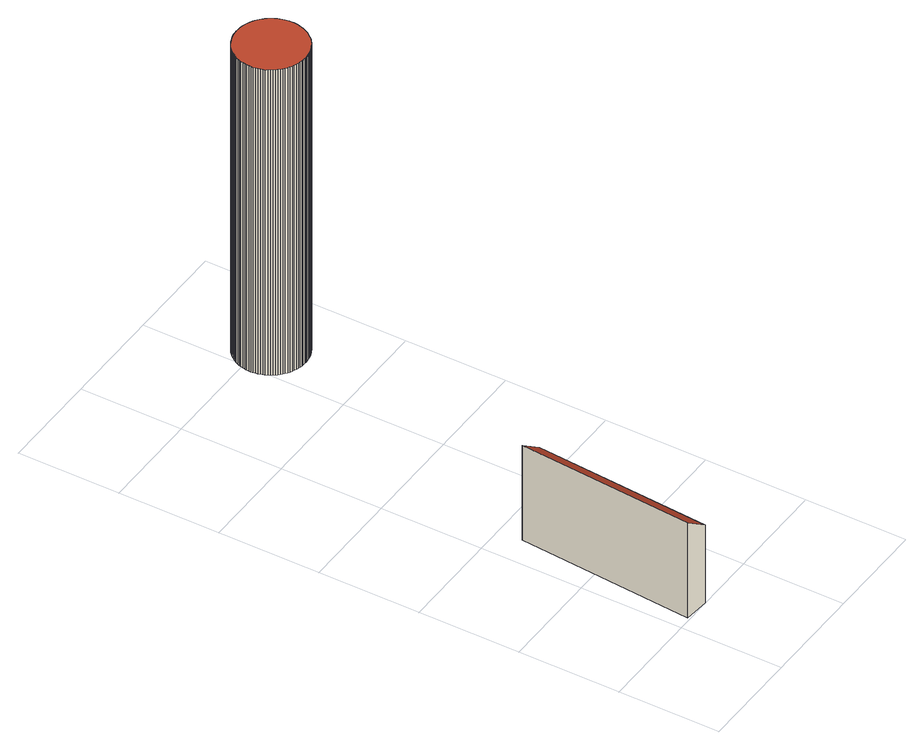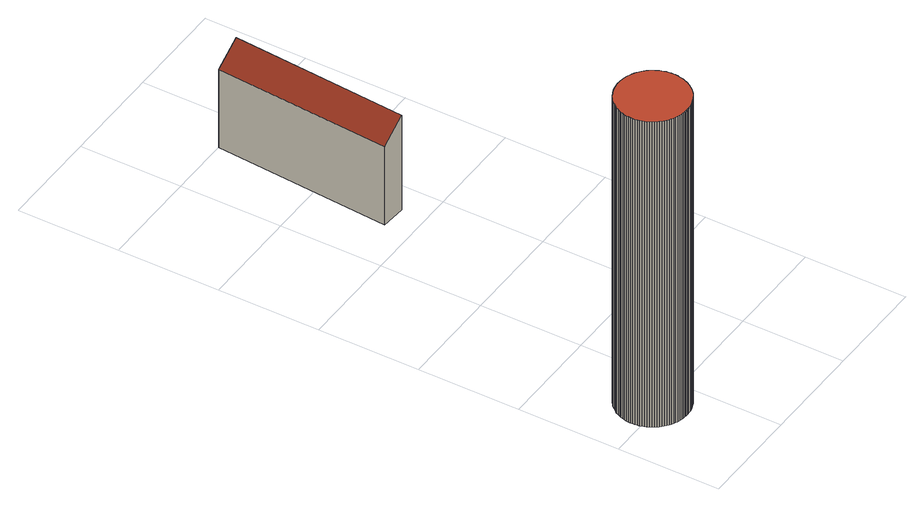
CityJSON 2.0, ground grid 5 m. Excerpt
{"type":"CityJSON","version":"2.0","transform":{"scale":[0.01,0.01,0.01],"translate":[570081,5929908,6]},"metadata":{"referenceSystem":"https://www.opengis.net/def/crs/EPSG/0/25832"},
"CityObjects":{
"building1":{"type":"Building","attributes":{"Grundfläche 2D":"10.784817","Grundhöhe NN":"6.330"},"geometry":[{"type":"Solid","lod":"3","boundaries":[[[[0,1,2,3]],[[1,0,4,5]],[[2,1,5,6]],[[3,2,6,7]],[[0,3,7,4]],[[5,4,7,6]]]],"semantics":{"surfaces":[{"type":"RoofSurface"},{"type":"WallSurface"},{"type":"GroundSurface"}],"values":[[0,1,1,1,1,2]]}}]},
"building2":{"type":"Building","attributes":{"Grundfläche 2D":"9.254481","Grundhöhe NN":"6.321"},"geometry":[{"type":"Solid","lod":"3","boundaries":[[[[8,9,10,11,12,13,14,15,16,17,18,19,20,21,22,23,24,25,26,27,28,29,30,31,32,33,34,35,36,37,38,39,40,41,42,43,44,45,46,47,48,49,50,51,52,53,54,55,56,57,58,59,60,61,62,63,64,65,66,67,68,69,70,71,72,73,74,75,76,77,78,79,80,81,82,83,84,85,86,87,88,89,90,91,92,93,94,95,96,97,98,99,100,101,102,103,104,105,106,107]],[[108,109,18,17]],[[109,110,19,18]],[[110,111,20,19]],[[111,112,21,20]],[[112,113,22,21]],[[114,108,17,16]],[[115,116,10,9]],[[116,117,11,10]],[[117,118,12,11]],[[118,119,13,12]],[[119,120,14,13]],[[120,121,15,14]],[[121,114,16,15]],[[113,122,23,22]],[[122,123,24,23]],[[123,124,25,24]],[[124,125,26,25]],[[125,126,27,26]],[[126,127,28,27]],[[127,128,29,28]],[[128,129,30,29]],[[129,130,31,30]],[[130,131,32,31]],[[131,132,33,32]],[[132,133,34,33]],[[133,134,35,34]],[[134,135,36,35]],[[135,136,37,36]],[[136,137,38,37]],[[137,138,39,38]],[[138,139,40,39]],[[139,140,41,40]],[[140,141,42,41]],[[141,142,43,42]],[[142,143,44,43]],[[143,144,45,44]],[[144,145,46,45]],[[145,146,47,46]],[[146,147,48,47]],[[147,148,49,48]],[[148,149,50,49]],[[149,150,51,50]],[[150,151,52,51]],[[151,152,53,52]],[[152,153,54,53]],[[153,154,55,54]],[[154,155,56,55]],[[155,156,57,56]],[[156,157,58,57]],[[157,158,59,58]],[[158,159,60,59]],[[159,160,61,60]],[[160,161,62,61]],[[161,162,63,62]],[[162,163,64,63]],[[163,164,65,64]],[[164,165,66,65]],[[165,166,67,66]],[[166,167,68,67]],[[167,168,69,68]],[[168,169,70,69]],[[169,170,71,70]],[[170,171,72,71]],[[171,172,73,72]],[[172,173,74,73]],[[173,174,75,74]],[[174,175,76,75]],[[175,176,77,76]],[[176,177,78,77]],[[177,178,79,78]],[[178,179,80,79]],[[179,180,81,80]],[[180,181,82,81]],[[181,182,83,82]],[[182,183,84,83]],[[183,184,85,84]],[[184,185,86,85]],[[185,186,87,86]],[[186,187,88,87]],[[187,188,89,88]],[[188,189,90,89]],[[189,190,91,90]],[[190,191,92,91]],[[191,192,93,92]],[[192,193,94,93]],[[193,194,95,94]],[[194,195,96,95]],[[195,196,97,96]],[[196,197,98,97]],[[197,198,99,98]],[[198,199,100,99]],[[199,200,101,100]],[[200,201,102,101]],[[201,202,103,102]],[[202,203,104,103]],[[203,204,105,104]],[[204,205,106,105]],[[205,206,107,106]],[[206,207,8,107]],[[207,115,9,8]],[[204,203,202,201,200,199,198,197,196,195,194,193,192,191,190,189,188,187,186,185,184,183,182,181,180,179,178,177,176,175,174,173,172,171,170,169,168,167,166,165,164,163,162,161,160,159,158,157,156,155,154,153,152,151,150,149,148,147,146,145,144,143,142,141,140,139,138,137,136,135,134,133,132,131,130,129,128,127,126,125,124,123,122,113,112,111,110,109,108,114,121,120,119,118,117,116,115,207,206,205]]]],"semantics":{"surfaces":[{"type":"RoofSurface"},{"type":"WallSurface"},{"type":"GroundSurface"}],"values":[[0,1,1,1,1,1,1,1,1,1,1,1,1,1,1,1,1,1,1,1,1,1,1,1,1,1,1,1,1,1,1,1,1,1,1,1,1,1,1,1,1,1,1,1,1,1,1,1,1,1,1,1,1,1,1,1,1,1,1,1,1,1,1,1,1,1,1,1,1,1,1,1,1,1,1,1,1,1,1,1,1,1,1,1,1,1,1,1,1,1,1,1,1,1,1,1,1,1,1,1,1,2]]}}]}
},
"vertices":[
[140,881,556],[73,11,556],[196,1,463],[263,872,463],[140,881,33],[73,11,33],[196,1,33],[263,872,33],
[732,2608,1716],[723,2612,1716],[713,2617,1716],[703,2620,1716],[692,2623,1716],[681,2625,1716],[671,2626,1716],[660,2627,1716],[649,2627,1716],[639,2626,1716],[628,2625,1716],[617,2623,1716],[607,2620,1716],[596,2617,1716],[586,2613,1716],[577,2608,1716],[567,2603,1716],[558,2597,1716],[549,2591,1716],[541,2584,1716],[533,2577,1716],[526,2569,1716],[519,2561,1716],[512,2552,1716],[507,2543,1716],[501,2534,1716],[497,2524,1716],[493,2514,1716],[489,2504,1716],[487,2493,1716],[485,2483,1716],[483,2472,1716],[482,2461,1716],[482,2450,1716],[483,2440,1716],[484,2429,1716],[486,2418,1716],[489,2408,1716],[492,2397,1716],[496,2388,1716],[501,2378,1716],[506,2368,1716],[512,2359,1716],[518,2350,1716],[525,2342,1716],[532,2334,1716],[540,2327,1716],[548,2320,1716],[557,2313,1716],[566,2308,1716],[576,2302,1716],[585,2298,1716],[595,2294,1716],[606,2290,1716],[616,2288,1716],[627,2286,1716],[637,2284,1716],[648,2284,1716],[659,2283,1716],[670,2284,1716],[680,2286,1716],[691,2288,1716],[701,2290,1716],[712,2293,1716],[722,2297,1716],[731,2302,1716],[741,2307,1716],[750,2313,1716],[759,2319,1716],[767,2326,1716],[775,2333,1716],[782,2341,1716],[789,2350,1716],[796,2358,1716],[802,2367,1716],[807,2377,1716],[811,2387,1716],[815,2396,1716],[819,2407,1716],[821,2417,1716],[824,2428,1716],[825,2438,1716],[826,2449,1716],[826,2460,1716],[825,2471,1716],[824,2482,1716],[822,2492,1716],[819,2503,1716],[816,2513,1716],[812,2523,1716],[807,2533,1716],[802,2542,1716],[796,2551,1716],[790,2560,1716],[783,2568,1716],[776,2576,1716],[768,2584,1716],[760,2591,1716],[751,2597,1716],[742,2603,1716],[639,2626,32],[628,2625,32],[617,2623,32],[607,2620,32],[596,2617,32],[586,2613,32],[649,2627,32],[723,2612,32],[713,2617,32],[703,2620,32],[692,2623,32],[681,2625,32],[671,2626,32],[660,2627,32],[577,2608,32],[567,2603,32],[558,2597,32],[549,2591,32],[541,2584,32],[533,2577,32],[526,2569,32],[519,2561,32],[512,2552,32],[507,2543,32],[501,2534,32],[497,2524,32],[493,2514,32],[489,2504,32],[487,2493,32],[485,2483,32],[483,2472,32],[482,2461,32],[482,2450,32],[483,2440,32],[484,2429,32],[486,2418,32],[489,2408,32],[492,2397,32],[496,2388,32],[501,2378,32],[506,2368,32],[512,2359,32],[518,2350,32],[525,2342,32],[532,2334,32],[540,2327,32],[548,2320,32],[557,2313,32],[566,2308,32],[576,2302,32],[585,2298,32],[595,2294,32],[606,2290,32],[616,2288,32],[627,2286,32],[637,2284,32],[648,2284,32],[659,2283,32],[670,2284,32],[680,2286,32],[691,2288,32],[701,2290,32],[712,2293,32],[722,2297,32],[731,2302,32],[741,2307,32],[750,2313,32],[759,2319,32],[767,2326,32],[775,2333,32],[782,2341,32],[789,2350,32],[796,2358,32],[802,2367,32],[807,2377,32],[811,2387,32],[815,2396,32],[819,2407,32],[821,2417,32],[824,2428,32],[825,2438,32],[826,2449,32],[826,2460,32],[825,2471,32],[824,2482,32],[822,2492,32],[819,2503,32],[816,2513,32],[812,2523,32],[807,2533,32],[802,2542,32],[796,2551,32],[790,2560,32],[783,2568,32],[776,2576,32],[768,2584,32],[760,2591,32],[751,2597,32],[742,2603,32],[732,2608,32]
]}
